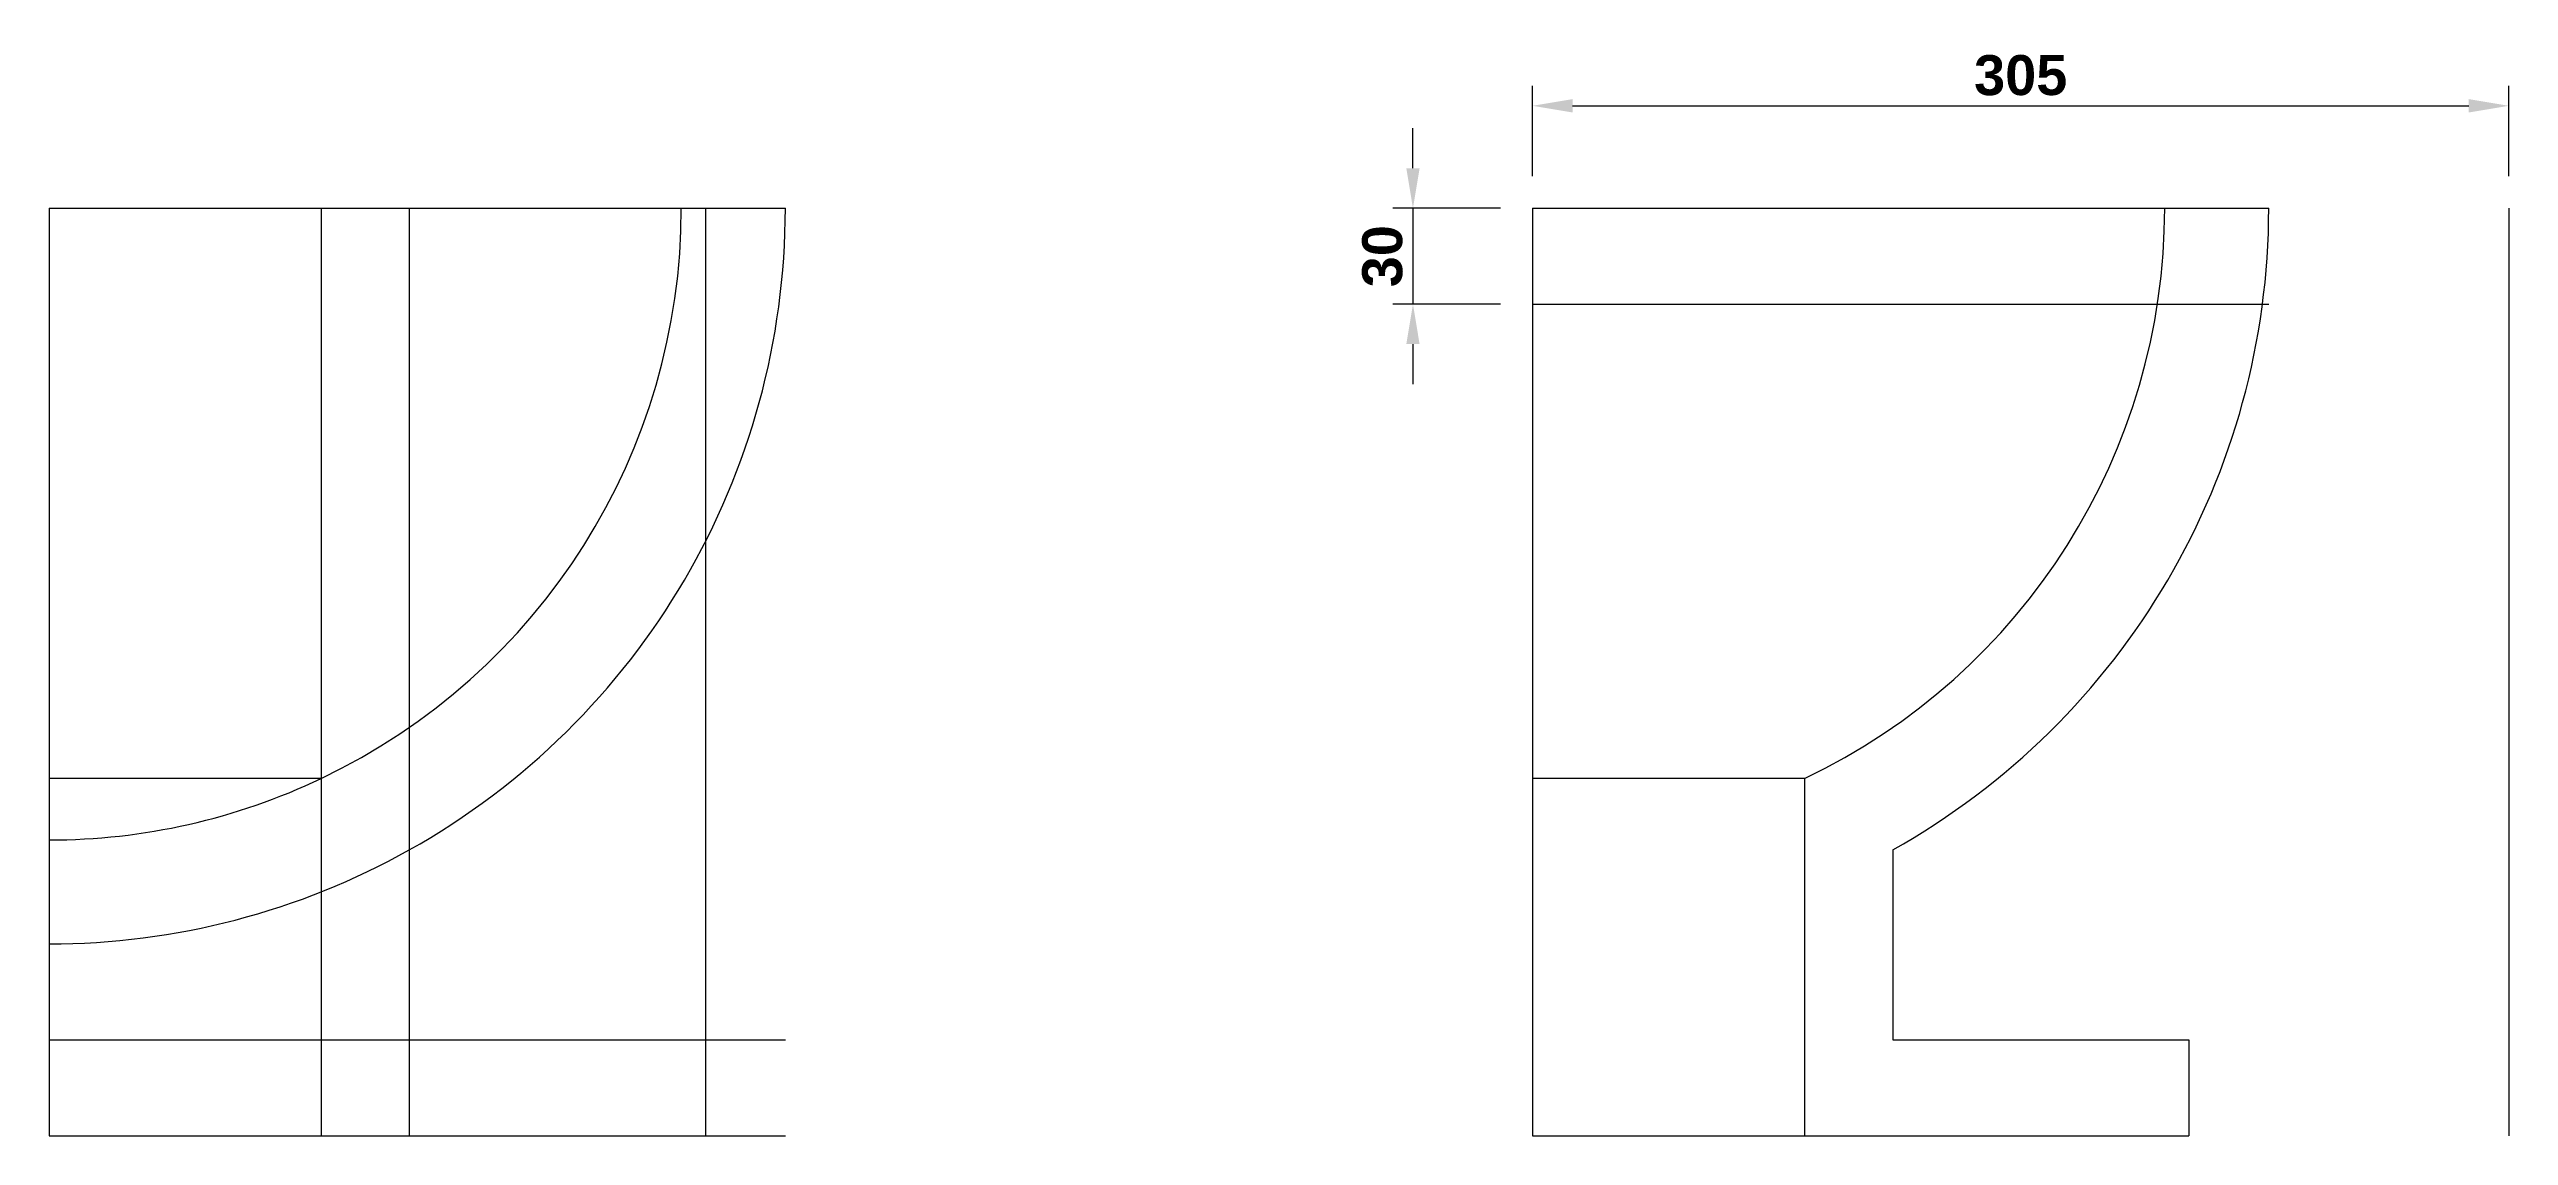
# Model space of a CAD drawing. Header units: millimetres. Extents: x 2534 to 17250, y -878 to 451.
# Drawn here: x 5240 to 6009, y -69 to 270 of the extents above; entities that cross this region are included whole.
import ezdxf

# ---------------------------------------------------------------- set-up
doc = ezdxf.new("R2010")
doc.units = ezdxf.units.MM
doc.header["$LTSCALE"] = 0.3
doc.layers.add('Contorno', color=5, linetype='Continuous', lineweight=30)
doc.layers.add('Cotas', color=7, linetype='Continuous', lineweight=9)
doc.styles.get("Standard").update_dxf_attribs({"font": ''})
doc.styles.get('Standard').set_extended_font_data('Arial', bold=True)
doc.dimstyles.new('cota annotative', dxfattribs={"dimtxt": 2.5, "dimasz": 2.5, "dimexe": 1.25, "dimexo": 2, "dimtad": 1, "dimtxsty": 'Standard', "dimcen": -5, "dimclrt": 102, "dimadec": 0, "dimazin": 0, "dimtfac": 1, "dimtmove": 0, "dimatfit": 3, "dimfxl": 1, "dimarcsym": 0})

# ---------------------------------------------------------------- blocks, each defined once
blk = doc.blocks.new('*D11')
at = {"layer": 'Cotas', "color": 0, "lineweight": -2, "transparency": 16777216}
for p, q in [((5666.32, 233.05), (5666.32, 245.55)), ((5693.7, 220.55), (5660.07, 220.55)), ((5666.32, 220.55), (5666.32, 190.55)), ((5693.7, 190.55), (5660.07, 190.55)), ((5666.32, 178.05), (5666.32, 165.55))]:
    blk.add_line(p, q, dxfattribs=at)
at = {"layer": 'Cotas', "color": 0, "transparency": 16777216}
for points in [[(5664.24, 233.05), (5668.4, 233.05), (5666.32, 220.55)], [(5664.24, 178.05), (5668.4, 178.05), (5666.32, 190.55)]]:
    blk.add_solid(points, dxfattribs=at)
at = {"layer": 'Defpoints', "color": 0, "transparency": 16777216}
for p in [(5703.7, 220.55), (5666.32, 190.55), (5703.7, 190.55)]:
    blk.add_point(p, dxfattribs=at)
at = {"layer": 'Cotas', "color": 102, "transparency": 16777216, "insert": (5656.81, 205.55), "char_height": 12.5, "attachment_point": 5, "rotation": 90}
blk.add_mtext('30', dxfattribs=at)
blk = doc.blocks.new('*D12')
at = {"layer": 'Cotas', "color": 0, "lineweight": -2, "transparency": 16777216}
for p, q in [((5703.7, 230.55), (5703.7, 258.82)), ((6008.7, 230.55), (6008.7, 258.82)), ((5716.2, 252.57), (5996.2, 252.57))]:
    blk.add_line(p, q, dxfattribs=at)
at = {"layer": 'Cotas', "color": 0, "transparency": 16777216}
for points in [[(5716.2, 254.65), (5716.2, 250.48), (5703.7, 252.57)], [(5996.2, 254.65), (5996.2, 250.48), (6008.7, 252.57)]]:
    blk.add_solid(points, dxfattribs=at)
at = {"layer": 'Defpoints', "color": 0, "transparency": 16777216}
for p in [(6008.7, 252.57), (5703.7, 220.55), (6008.7, 220.55)]:
    blk.add_point(p, dxfattribs=at)
at = {"layer": 'Cotas', "color": 102, "transparency": 16777216, "insert": (5856.2, 262.07), "char_height": 12.5, "attachment_point": 5}
blk.add_mtext('305', dxfattribs=at)

msp = doc.modelspace()

# ---------------------------------------------------------------- linework, layer by layer
at = {"color": 252, "true_color": 0x939598}
for p, q in [((5325.239, 220.554), (5325.239, 42.281)), ((5352.739, 220.554), (5352.739, 19.945)), ((5445.239, 220.554), (5445.239, -69.446)), ((5240.239, -39.446), (5352.739, -39.446)), ((5352.739, -39.446), (5352.739, -69.446)), ((5445.239, -39.446), (5470.239, -39.446)), ((5445.239, -69.446), (5470.239, -69.446))]:
    msp.add_line(p, q, dxfattribs=at)
for radius, end in [(197.5, 295.491662), (230, 299.283444)]:
    msp.add_arc((5240.239, 220.554), radius, 270, end, dxfattribs=at)
at = {"layer": 'Contorno'}
for p, q in [((5240.239, 220.554), (5470.239, 220.554)), ((5240.239, 220.554), (5240.239, -69.446)), ((5703.7, 220.554), (5933.7, 220.554)), ((5703.7, 220.554), (5703.7, -69.446)), ((6008.7, 220.554), (6008.7, -69.446)), ((5703.7, 190.554), (5933.7, 190.554)), ((5325.239, 42.281), (5240.239, 42.281)), ((5325.239, 42.281), (5325.239, -69.446)), ((5788.7, 42.281), (5703.7, 42.281)), ((5788.7, 42.281), (5788.7, -69.446)), ((5352.739, 19.945), (5352.739, -39.446)), ((5816.2, 19.945), (5816.2, -39.446)), ((5352.739, -39.446), (5445.239, -39.446)), ((5445.239, -39.446), (5445.239, -69.446)), ((5816.2, -39.446), (5908.7, -39.446)), ((5908.7, -39.446), (5908.7, -69.446)), ((5240.239, -69.446), (5445.239, -69.446)), ((5703.7, -69.446), (5908.7, -69.446))]:
    msp.add_line(p, q, dxfattribs=at)
for centre, radius, start in [((5240.239, 220.554), 197.5, 295.491662), ((5240.239, 220.554), 230, 299.283444), ((5703.7, 220.554), 197.5, 295.491662), ((5703.7, 220.554), 230, 299.283444)]:
    msp.add_arc(centre, radius, start, 0, dxfattribs=at)

# ---------------------------------------------------------------- dimensions: what is measured, and where the dimension line sits
at = {"layer": 'Cotas'}
dim = msp.add_linear_dim(base=(6008.7, 252.565), p1=(5703.7, 220.554), p2=(6008.7, 220.554), dimstyle='cota annotative', dxfattribs=at)
dim.commit()
dim.dimension.update_dxf_attribs({"geometry": '*D12', "text_midpoint": (5856.2, 262.072)})
dim = msp.add_linear_dim(base=(5666.32, 190.554), p1=(5703.7, 220.554), p2=(5703.7, 190.554), angle=90, dimstyle='cota annotative', dxfattribs=at)
dim.commit()
dim.dimension.update_dxf_attribs({"geometry": '*D11', "text_midpoint": (5656.813, 205.554)})

doc.saveas('drawing.dxf')
